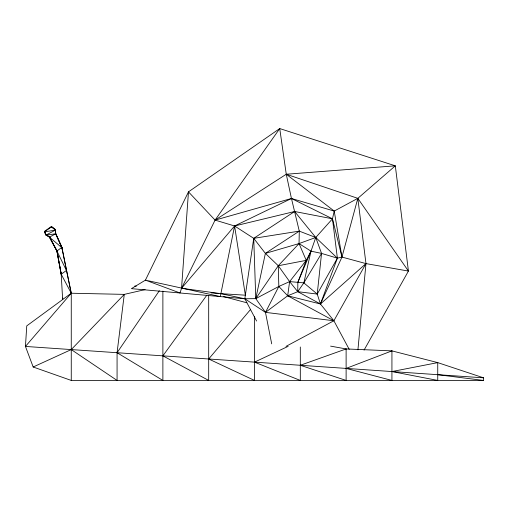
<?xml version="1.0" encoding="UTF-8"?>
<svg xmlns="http://www.w3.org/2000/svg" width="509" height="509" viewBox="0 0 509 509"><rect width="100%" height="100%" fill="white"/><g stroke="black" fill="none" stroke-linecap="round" stroke-linejoin="round"><path stroke-width="0.76" d="M334.228 211.07L286.262 174.243L357.827 198.345L365.965 263.598L333.872 320.759L265.469 312.367L244.823 298.77L220.874 293.661L181.548 288.266L188.476 191.861L215.078 220.104L286.262 174.243L395.315 165.826L408.428 271.074L365.965 263.598L341.965 257.07L337.384 258.158L315.765 237.487L299.044 243.569L278.277 265.736L278.83 286.459L287.687 295.786L320.447 303.981L341.965 257.07L334.228 211.07L291.453 198.491L234.585 225.977L220.282 296.582L145.428 280.141L180.008 292.987L181.548 288.266L215.078 220.104L279.734 128.567L286.262 174.243L291.453 198.491L299.292 231.131L299.044 243.569L306.24 260.366L289.621 281.604L278.83 286.459L255.779 298.63L244.823 298.77L131.417 288.648L145.428 280.141L188.476 191.861L279.734 128.567L395.315 165.826L357.827 198.345L334.228 211.07L332.479 218.806L315.765 237.487L310.999 251.16L306.24 260.366L297.848 282.342L297.746 291.676L320.447 303.981L333.872 320.759L349.199 349.333M61.22 272.321L61.195 274.236L71.26 293.229L71.26 380.433L483.55 380.433L483.55 377.824L437.74 362.618L391.93 350.879L346.12 348.939L330.589 346.126M61.85 248.92L61.894 247.361L55.704 233.497L55.424 229.61L51.473 226.397L44.474 231.36L44.493 231.862L45.995 235.075L49.411 237.137L61.907 247.698L71.26 293.229L25.45 346.438L33.174 367.002L71.26 380.433M357.929 349.823L365.965 263.598L320.447 303.981L317.228 294.068L321.548 253.406L315.765 237.487L294.635 211.502L234.585 225.977L215.078 220.104L291.453 198.491L332.479 218.806L341.965 257.07L357.827 198.345L408.428 271.074L364.069 350.103M62.849 298.013L62.645 299.546L61.182 273.88L56.893 250.67L49.398 236.806L47.114 235.317M315.765 237.487L299.292 231.131L265.38 253.387L255.779 298.63L265.469 312.367L271.698 343.849M278.83 286.459L265.469 312.367L287.687 295.786L297.746 291.676L303.841 282.877L310.999 251.16L299.044 243.569L265.38 253.387L253.73 238.339L234.585 225.977L181.548 288.266M320.447 303.981L337.384 258.158L332.479 218.806L294.635 211.502L253.73 238.339L244.823 298.77L256.593 321.045M297.848 282.342L310.999 251.16L321.548 253.406L337.384 258.158L317.228 294.068L297.746 291.676L289.621 281.604L278.277 265.736L265.38 253.387M286.007 346.381L333.872 320.759L287.687 295.786L289.621 281.604L303.841 282.877L321.548 253.406M159.323 290.754L117.07 352.718L117.07 380.433L71.26 349.581L33.174 367.002M206.839 295.195L162.88 355.855L208.69 380.433L208.69 295.799M250.428 309.631L208.69 358.998L254.5 380.433L254.5 316.592M71.26 349.581L124.279 294.38L145.122 289.608M162.88 291.065L162.88 380.433L117.07 352.718L124.279 294.38L71.26 293.229L26.754 325.881L25.45 346.438L483.55 377.824M51.473 226.397L51.485 226.899L55.443 230.113L55.716 233.828L61.894 247.361L56.906 251.007L61.195 274.236L66.558 270.374M71.26 293.229L66.571 270.731L56.906 251.007L49.411 237.137L55.716 233.828L55.424 229.61L51.485 226.899L44.493 231.862L55.443 230.113L45.995 235.075L44.728 231.983M288.145 346.355L254.5 362.134L300.31 380.433L300.31 346.998M306.24 260.366L278.277 265.736L255.779 298.63L253.73 238.339L299.292 231.131M220.874 293.661L245.351 295.188L234.585 225.977M134.726 286.039L136.304 286.179M210.987 292.847L218.883 293.553M437.74 374.688L483.55 380.433M223.197 296.493L246.865 302.785M47.114 235.425L48.839 236.71M303.841 282.877L317.228 294.068M44.773 232.002L45.995 235.075L55.716 233.828L61.907 247.698M61.894 247.361L66.571 270.731M61.195 274.236L56.893 250.67L56.906 251.007L49.398 236.806L49.411 237.137M391.93 350.879L346.12 368.408L391.93 380.433L391.93 350.879M346.12 348.939L300.31 365.271L346.12 380.433L346.12 348.939M437.74 362.618L391.93 371.551L437.74 380.433L437.74 362.618"/></g></svg>
